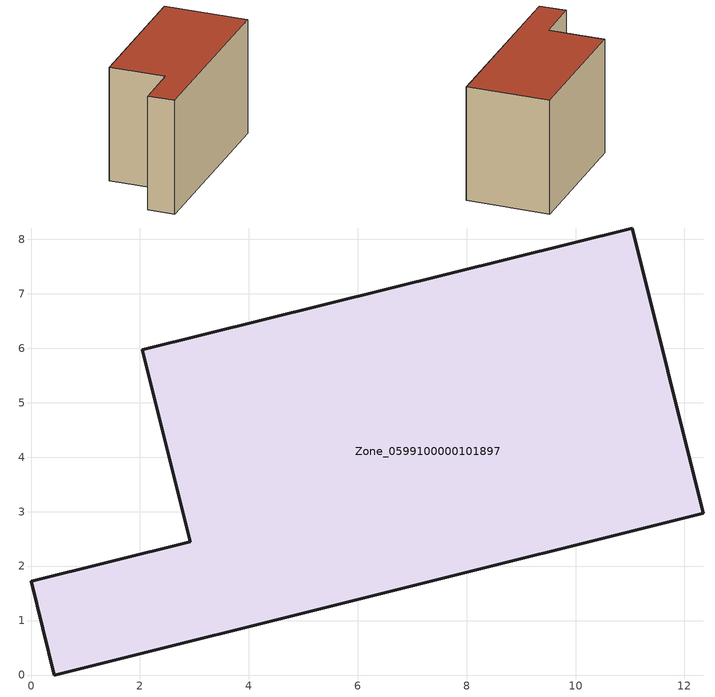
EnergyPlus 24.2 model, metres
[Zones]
Zone_0599100000101897
 floor ground (C_G): 0,1.72 2.92,2.45 2.04,5.97 11.04,8.21 12.35,2.97 0.43,0 z0
 wall outside (C_F): 2.92,2.45 0,1.72 0.43,0 12.35,2.97 11.04,8.21 2.04,5.97 2.92,2.45 z0:7.62
 roof outside (C_R): 11.04,8.21 2.04,5.97 2.92,2.45 0,1.72 0.43,0 12.35,2.97 z7.62
[BUILDING]
Pand.0599100000101897: North Axis=0; Terrain=City; Loads Convergence Tolerance Value=0.04; Temperature Convergence Tolerance Value=0.4; Solar Distribution=FullExterior; Maximum Number of Warmup Days=25; Minimum Number of Warmup Days=1
[Site:Location]
Rotterdam.The.Hague.AP_ZH_NLD Design_Conditions: Latitude=51.96; Longitude=4.45; Time Zone=1; Elevation=-4.5
[SITE:GROUNDTEMPERATURE:BUILDINGSURFACE]
18, 18, 18, 18, 18, 18, 18, 18, 18, 18, 18, 18
[MATERIAL] Thermal Absorptance=0.9; Solar Absorptance=0.7; Visible Absorptance=0.7
Name | Roughness | Thickness | Conductivity | Density | Specific Heat
G.TI.1975-1991 | MediumSmooth | 0.15 | 0.288461 | 540 | 1210
F.TI.1975-1991 | Rough | 0.3 | 0.230769 | 1920 | 840
R.TI.1975-1991 | MediumRough | 0.2 | 0.153846 | 1500 | 1000
[CONSTRUCTION]
C_G: G.TI.1975-1991
C_F: F.TI.1975-1991
C_R: R.TI.1975-1991
[ZONE]
Zone_0599100000101897: Type=1; Multiplier=1; Ceiling Height=Autocalculate; Volume=Autocalculate; Floor Area=autocalculate; Part of Total Floor Area=Yes
[ZONEINFILTRATION:DESIGNFLOWRATE]
Infil_Zone_0599100000101897: Zone or ZoneList or Space or SpaceList=Zone_0599100000101897; Schedule=AlwaysOn; Design Flow Rate Calculation Method=Flow/Area; Flow Rate per Floor Area=0.003; Constant Term Coefficient=1; Temperature Term Coefficient=0; Velocity Term Coefficient=0; Velocity Squared Term Coefficient=0
[HVACTEMPLATE:ZONE:IDEALLOADSAIRSYSTEM]
Zone_0599100000101897: Maximum Heating Supply Air Temperature=50; Minimum Cooling Supply Air Temperature=13; Maximum Heating Supply Air Humidity Ratio=0.0156; Minimum Cooling Supply Air Humidity Ratio=0.0077; Heating Limit=NoLimit; Cooling Limit=NoLimit; Dehumidification Control Type=ConstantSensibleHeatRatio; Cooling Sensible Heat Ratio=0.7; Dehumidification Setpoint=60; Humidification Control Type=None; Humidification Setpoint=30; Outdoor Air Method=None; Outdoor Air Flow Rate per Person=0.00944; Outdoor Air Flow Rate per Zone Floor Area=0; Outdoor Air Flow Rate per Zone=0; Demand Controlled Ventilation Type=None; Outdoor Air Economizer Type=NoEconomizer; Heat Recovery Type=None; Sensible Heat Recovery Effectiveness=0.7; Latent Heat Recovery Effectiveness=0.65
[ZONECONTROL:THERMOSTAT]
ThermostatControl_Zone_0599100000101897: Zone or ZoneList=Zone_0599100000101897; Control Type Schedule=DualSetpointControlType; Control 1=Thermostat_Zone_0599100000101897; Temperature Difference Between Cutout And Setpoint=0
[THERMOSTATSETPOINT:DUALSETPOINT]
Thermostat_Zone_0599100000101897: Heating Setpoint Temperature Schedule=HeatingSetpoint_Zone_0599100000101897; Cooling Setpoint Temperature Schedule=CoolingSetpoint_Zone_0599100000101897
[SCHEDULE:COMPACT]
HeatingSetpoint_Zone_0599100000101897: Through: 12/31, For: AllDays, Until: 24:00, 21
CoolingSetpoint_Zone_0599100000101897: Through: 12/31, For: AllDays, Until: 24:00, 24
DualSetpointControlType: Through: 12/31, For: AllDays, Until: 24:00, 4
AlwaysOn: Through: 12/31, For: AllDays, Until: 24:00, 1
